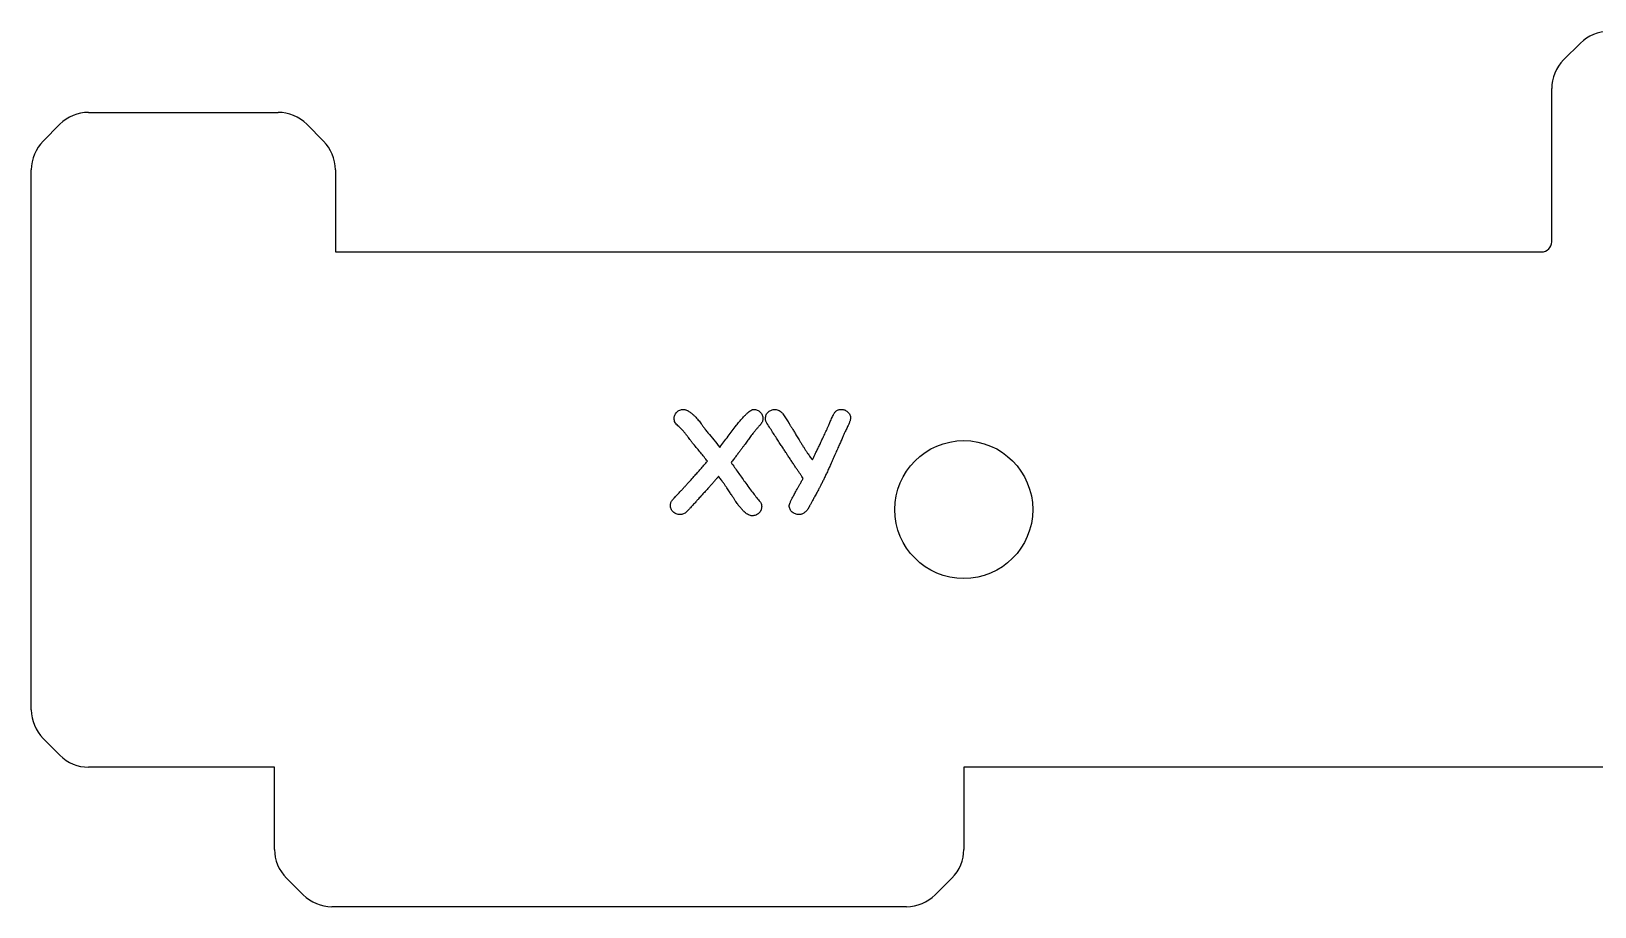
# Model space of a CAD drawing. Header units: millimetres. Extents: x -130 to 25, y -66 to 66.
# Drawn here: x -130 to -52.9, y 2.4 to 45.6 of the extents above; entities that cross this region are included whole.
import ezdxf

# ---------------------------------------------------------------- set-up
doc = ezdxf.new("R2010")
doc.units = ezdxf.units.MM

msp = doc.modelspace()

# ---------------------------------------------------------------- linework, layer by layer
at = {"color": 7, "linetype": 'Continuous', "lineweight": 25}
for p, q in [((-53.586, 45.019), (-54.414, 44.191)), ((-55, 35.225), (-55, 42.777)), ((-128.586, 41.019), (-129.414, 40.191)), ((-127.172, 41.605), (-117.828, 41.605)), ((-115.586, 40.191), (-116.414, 41.019)), ((-130, 12.153), (-130, 38.777)), ((-115, 38.777), (-115, 34.725)), ((-115, 34.725), (-55.5, 34.725)), ((-92.92, 26.745), (-92.668, 26.354)), ((-129.414, 10.739), (-128.586, 9.911)), ((-118, 9.325), (-127.172, 9.325)), ((-118, 5.273), (-118, 9.325)), ((-84, 9.325), (-84, 5.273)), ((-46.828, 9.325), (-84, 9.325)), ((-117.414, 3.859), (-116.586, 3.031)), ((-85.414, 3.031), (-84.586, 3.859)), ((-86.828, 2.445), (-115.172, 2.445))]:
    msp.add_line(p, q, dxfattribs=at)
msp.add_circle((-84, 22.025), 3.4, dxfattribs=at)
for centre, radius, start, end in [((-52.172, 43.605), 2, 90, 135), ((-53, 42.777), 2, 135, 180), ((-127.172, 39.605), 2, 90, 135), ((-117.828, 39.605), 2, 45, 90), ((-128, 38.777), 2, 135, 180), ((-117, 38.777), 2, 0, 45), ((-55.5, 35.225), 0.5, 270, 0), ((-128, 12.153), 2, 180, 225), ((-127.172, 11.325), 2, 225, 270), ((-116, 5.273), 2, 180, 225), ((-86, 5.273), 2, 315, 0), ((-115.172, 4.445), 2, 225, 270), ((-86.828, 4.445), 2, 270, 315)]:
    msp.add_arc(centre, radius, start, end, dxfattribs=at)
for points, knots in [([(-98.29, 26.512), (-98.288, 26.54), (-98.285, 26.597), (-98.26, 26.679), (-98.217, 26.756), (-98.16, 26.826), (-98.09, 26.887), (-98.01, 26.932), (-97.921, 26.959), (-97.859, 26.962), (-97.827, 26.963)], [0, 0, 0, 0, 0.119087, 0.235783, 0.356869, 0.485122, 0.614934, 0.739677, 0.866173, 1, 1, 1, 1]), ([(-97.698, 25.721), (-97.734, 25.767), (-97.802, 25.854), (-97.906, 25.974), (-98.005, 26.076), (-98.102, 26.157), (-98.187, 26.233), (-98.247, 26.32), (-98.284, 26.414), (-98.288, 26.479), (-98.29, 26.512)], [0, 0, 0, 0, 0.173105, 0.328613, 0.469584, 0.593955, 0.705265, 0.806074, 0.902981, 1, 1, 1, 1]), ([(-97.827, 26.963), (-97.812, 26.962), (-97.779, 26.961), (-97.73, 26.948), (-97.677, 26.928), (-97.62, 26.902), (-97.562, 26.865), (-97.497, 26.823), (-97.432, 26.771), (-97.387, 26.734), (-97.364, 26.714)], [0, 0, 0, 0, 0.08681, 0.181238, 0.285023, 0.402726, 0.53131, 0.674272, 0.831083, 1, 1, 1, 1]), ([(-97.364, 26.714), (-97.331, 26.684), (-97.267, 26.625), (-97.179, 26.533), (-97.098, 26.442), (-97.024, 26.344), (-96.946, 26.237), (-96.855, 26.115), (-96.748, 25.971), (-96.67, 25.87), (-96.628, 25.816)], [0, 0, 0, 0, 0.114889, 0.224466, 0.328993, 0.429425, 0.538471, 0.670549, 0.823837, 1, 1, 1, 1]), ([(-95.22, 26.178), (-95.17, 26.24), (-95.075, 26.356), (-94.935, 26.516), (-94.809, 26.651), (-94.696, 26.762), (-94.596, 26.85), (-94.508, 26.911), (-94.433, 26.953), (-94.384, 26.96), (-94.363, 26.963)], [0, 0, 0, 0, 0.202518, 0.38144, 0.538084, 0.6727, 0.784533, 0.874958, 0.945844, 1, 1, 1, 1]), ([(-94.027, 26.224), (-94.062, 26.184), (-94.13, 26.106), (-94.227, 25.99), (-94.318, 25.879), (-94.405, 25.774), (-94.483, 25.673), (-94.558, 25.578), (-94.625, 25.488), (-94.667, 25.429), (-94.688, 25.401)], [0, 0, 0, 0, 0.150837, 0.294053, 0.430254, 0.558744, 0.680391, 0.79363, 0.900645, 1, 1, 1, 1]), ([(-94.363, 26.963), (-94.333, 26.961), (-94.274, 26.958), (-94.189, 26.934), (-94.112, 26.889), (-94.042, 26.832), (-93.982, 26.764), (-93.938, 26.687), (-93.912, 26.603), (-93.909, 26.545), (-93.907, 26.516)], [0, 0, 0, 0, 0.1261803, 0.2484306, 0.371864, 0.5019057, 0.6316031, 0.7538458, 0.8751781, 1, 1, 1, 1]), ([(-93.907, 26.516), (-93.909, 26.49), (-93.912, 26.439), (-93.936, 26.364), (-93.974, 26.291), (-94.009, 26.247), (-94.027, 26.224)], [0, 0, 0, 0, 0.238206, 0.476412, 0.730007, 1, 1, 1, 1]), ([(-93.784, 26.523), (-93.782, 26.554), (-93.778, 26.614), (-93.75, 26.7), (-93.703, 26.778), (-93.659, 26.821), (-93.636, 26.843)], [0, 0, 0, 0, 0.25142, 0.4945, 0.740358, 1, 1, 1, 1]), ([(-93.717, 26.292), (-93.728, 26.31), (-93.748, 26.347), (-93.768, 26.405), (-93.782, 26.464), (-93.783, 26.503), (-93.784, 26.523)], [0, 0, 0, 0, 0.258379, 0.511246, 0.754166, 1, 1, 1, 1]), ([(-92.658, 24.659), (-92.69, 24.707), (-92.758, 24.808), (-92.864, 24.97), (-92.981, 25.148), (-93.106, 25.344), (-93.245, 25.556), (-93.393, 25.786), (-93.551, 26.034), (-93.661, 26.204), (-93.717, 26.292)], [0, 0, 0, 0, 0.0886516, 0.1877504, 0.2972976, 0.4170248, 0.5470558, 0.6879532, 0.8386171, 1, 1, 1, 1]), ([(-93.636, 26.843), (-93.613, 26.861), (-93.567, 26.898), (-93.488, 26.936), (-93.403, 26.959), (-93.344, 26.962), (-93.314, 26.963)], [0, 0, 0, 0, 0.25527, 0.499546, 0.746537, 1, 1, 1, 1]), ([(-93.314, 26.963), (-93.278, 26.961), (-93.206, 26.955), (-93.102, 26.912), (-93.005, 26.841), (-92.949, 26.778), (-92.92, 26.745)], [0, 0, 0, 0, 0.229575, 0.463707, 0.7159324, 1, 1, 1, 1]), ([(-92.668, 26.354), (-92.666, 26.351), (-92.662, 26.343), (-92.652, 26.328), (-92.639, 26.306), (-92.621, 26.277), (-92.6, 26.241), (-92.574, 26.199), (-92.544, 26.15), (-92.509, 26.094), (-92.472, 26.031), (-92.429, 25.962), (-92.384, 25.885), (-92.332, 25.802), (-92.277, 25.711), (-92.218, 25.615), (-92.156, 25.51), (-92.112, 25.439), (-92.089, 25.402)], [0, 0, 0, 0, 0.008913, 0.02452, 0.047831, 0.078119, 0.115385, 0.160077, 0.211746, 0.270844, 0.336468, 0.409519, 0.490287, 0.577742, 0.672913, 0.774322, 0.883448, 1, 1, 1, 1]), ([(-90.748, 25.989), (-90.739, 26.009), (-90.721, 26.052), (-90.691, 26.119), (-90.658, 26.193), (-90.622, 26.274), (-90.584, 26.363), (-90.542, 26.459), (-90.498, 26.563), (-90.467, 26.633), (-90.451, 26.67)], [0, 0, 0, 0, 0.087793, 0.187184, 0.296461, 0.415625, 0.545865, 0.687184, 0.83839, 1, 1, 1, 1]), ([(-90.451, 26.67), (-90.44, 26.693), (-90.42, 26.738), (-90.381, 26.798), (-90.338, 26.849), (-90.289, 26.891), (-90.234, 26.924), (-90.174, 26.947), (-90.108, 26.961), (-90.062, 26.962), (-90.039, 26.963)], [0, 0, 0, 0, 0.140493, 0.272174, 0.394903, 0.512598, 0.628603, 0.747255, 0.869412, 1, 1, 1, 1]), ([(-90.039, 26.963), (-90.011, 26.962), (-89.955, 26.958), (-89.874, 26.937), (-89.799, 26.898), (-89.755, 26.863), (-89.732, 26.846)], [0, 0, 0, 0, 0.251012, 0.497712, 0.743137, 1, 1, 1, 1]), ([(-89.586, 26.526), (-89.587, 26.516), (-89.589, 26.491), (-89.599, 26.45), (-89.613, 26.401), (-89.635, 26.343), (-89.66, 26.276), (-89.694, 26.201), (-89.731, 26.117), (-89.759, 26.058), (-89.774, 26.028)], [0, 0, 0, 0, 0.059695, 0.137076, 0.234573, 0.3497, 0.483182, 0.636469, 0.808227, 1, 1, 1, 1]), ([(-89.732, 26.846), (-89.71, 26.824), (-89.666, 26.782), (-89.62, 26.704), (-89.59, 26.618), (-89.588, 26.557), (-89.586, 26.526)], [0, 0, 0, 0, 0.256281, 0.498864, 0.743152, 1, 1, 1, 1]), ([(-97.331, 25.244), (-97.335, 25.248), (-97.347, 25.262), (-97.368, 25.29), (-97.399, 25.331), (-97.441, 25.383), (-97.491, 25.45), (-97.552, 25.528), (-97.621, 25.621), (-97.671, 25.686), (-97.698, 25.721)], [0, 0, 0, 0, 0.030782, 0.090093, 0.174703, 0.286575, 0.423749, 0.589451, 0.780462, 1, 1, 1, 1]), ([(-96.628, 25.816), (-96.528, 25.697), (-96.327, 25.459), (-96.135, 25.215), (-96.039, 25.093)], [0, 0, 0, 0, 0.5015924, 1, 1, 1, 1]), ([(-96.039, 25.093), (-95.902, 25.274), (-95.629, 25.636), (-95.356, 25.997), (-95.22, 26.178)], [0, 0, 0, 0, 0.500497, 1, 1, 1, 1]), ([(-91.471, 24.48), (-91.449, 24.524), (-91.402, 24.617), (-91.33, 24.767), (-91.249, 24.931), (-91.162, 25.111), (-91.068, 25.308), (-90.968, 25.521), (-90.86, 25.749), (-90.786, 25.907), (-90.748, 25.989)], [0, 0, 0, 0, 0.088902, 0.187602, 0.296609, 0.41696, 0.547118, 0.687334, 0.838377, 1, 1, 1, 1]), ([(-89.774, 26.028), (-89.79, 25.995), (-89.825, 25.921), (-89.882, 25.799), (-89.949, 25.651), (-90.026, 25.478), (-90.115, 25.281), (-90.213, 25.059), (-90.322, 24.812), (-90.398, 24.639), (-90.438, 24.548)], [0, 0, 0, 0, 0.06705, 0.150342, 0.250417, 0.367033, 0.50068, 0.650331, 0.816771, 1, 1, 1, 1]), ([(-96.646, 24.406), (-96.756, 24.547), (-96.979, 24.83), (-97.213, 25.105), (-97.331, 25.244)], [0, 0, 0, 0, 0.494636, 1, 1, 1, 1]), ([(-94.688, 25.401), (-94.71, 25.369), (-94.757, 25.301), (-94.832, 25.195), (-94.917, 25.079), (-95.01, 24.951), (-95.114, 24.814), (-95.227, 24.667), (-95.349, 24.509), (-95.434, 24.401), (-95.478, 24.345)], [0, 0, 0, 0, 0.0882357, 0.186836, 0.2962348, 0.4160104, 0.5460173, 0.6868518, 0.8385199, 1, 1, 1, 1]), ([(-92.089, 25.402), (-92.061, 25.354), (-92.005, 25.262), (-91.921, 25.127), (-91.84, 25.001), (-91.762, 24.882), (-91.686, 24.77), (-91.613, 24.666), (-91.541, 24.57), (-91.494, 24.509), (-91.471, 24.48)], [0, 0, 0, 0, 0.149197, 0.292306, 0.427416, 0.555283, 0.677134, 0.791792, 0.899103, 1, 1, 1, 1]), ([(-97.779, 23.138), (-97.742, 23.178), (-97.665, 23.262), (-97.547, 23.394), (-97.418, 23.536), (-97.281, 23.69), (-97.134, 23.853), (-96.979, 24.028), (-96.816, 24.214), (-96.703, 24.341), (-96.646, 24.406)], [0, 0, 0, 0, 0.095932, 0.200714, 0.313125, 0.434009, 0.563321, 0.700686, 0.846529, 1, 1, 1, 1]), ([(-95.478, 24.345), (-95.365, 24.185), (-95.141, 23.866), (-94.916, 23.547), (-94.803, 23.387)], [0, 0, 0, 0, 0.499426, 1, 1, 1, 1]), ([(-91.921, 23.56), (-91.943, 23.593), (-91.991, 23.661), (-92.066, 23.769), (-92.148, 23.888), (-92.237, 24.019), (-92.332, 24.163), (-92.435, 24.318), (-92.544, 24.484), (-92.62, 24.6), (-92.658, 24.659)], [0, 0, 0, 0, 0.08896, 0.188428, 0.297992, 0.417655, 0.548029, 0.687903, 0.838896, 1, 1, 1, 1]), ([(-90.438, 24.548), (-90.472, 24.471), (-90.537, 24.32), (-90.636, 24.102), (-90.729, 23.896), (-90.82, 23.703), (-90.905, 23.523), (-90.989, 23.356), (-91.066, 23.201), (-91.119, 23.103), (-91.144, 23.056)], [0, 0, 0, 0, 0.153025, 0.298397, 0.435114, 0.564203, 0.685179, 0.798034, 0.902791, 1, 1, 1, 1]), ([(-98.363, 22.51), (-98.346, 22.528), (-98.309, 22.567), (-98.252, 22.63), (-98.188, 22.699), (-98.117, 22.774), (-98.041, 22.856), (-97.959, 22.943), (-97.872, 23.039), (-97.811, 23.104), (-97.779, 23.138)], [0, 0, 0, 0, 0.08828, 0.187739, 0.29673, 0.416845, 0.547317, 0.687324, 0.838513, 1, 1, 1, 1]), ([(-96.094, 23.668), (-96.128, 23.629), (-96.197, 23.55), (-96.304, 23.427), (-96.418, 23.298), (-96.538, 23.162), (-96.666, 23.02), (-96.8, 22.871), (-96.941, 22.716), (-97.037, 22.611), (-97.085, 22.557)], [0, 0, 0, 0, 0.10332, 0.212614, 0.328309, 0.450406, 0.578424, 0.712848, 0.853678, 1, 1, 1, 1]), ([(-95.694, 23.102), (-95.706, 23.119), (-95.731, 23.154), (-95.77, 23.21), (-95.814, 23.272), (-95.862, 23.34), (-95.914, 23.414), (-95.97, 23.493), (-96.03, 23.579), (-96.072, 23.637), (-96.094, 23.668)], [0, 0, 0, 0, 0.088877, 0.187793, 0.296747, 0.417681, 0.547517, 0.68739, 0.839244, 1, 1, 1, 1]), ([(-94.803, 23.387), (-94.739, 23.298), (-94.615, 23.126), (-94.431, 22.882), (-94.258, 22.662), (-94.143, 22.527), (-94.088, 22.462)], [0, 0, 0, 0, 0.282154, 0.543498, 0.782339, 1, 1, 1, 1]), ([(-92.611, 22.218), (-92.61, 22.226), (-92.609, 22.245), (-92.6, 22.277), (-92.587, 22.317), (-92.566, 22.365), (-92.543, 22.421), (-92.513, 22.485), (-92.478, 22.557), (-92.437, 22.637), (-92.391, 22.724), (-92.34, 22.82), (-92.284, 22.924), (-92.221, 23.036), (-92.154, 23.156), (-92.081, 23.284), (-92.003, 23.42), (-91.949, 23.513), (-91.921, 23.56)], [0, 0, 0, 0, 0.0160419, 0.0376753, 0.0658811, 0.0995996, 0.1398381, 0.1868718, 0.2393005, 0.298565, 0.3641125, 0.436218, 0.5137591, 0.5984749, 0.68975, 0.7864745, 0.8900741, 1, 1, 1, 1]), ([(-98.475, 22.224), (-98.474, 22.249), (-98.472, 22.3), (-98.449, 22.375), (-98.414, 22.446), (-98.381, 22.489), (-98.363, 22.51)], [0, 0, 0, 0, 0.24356, 0.486539, 0.736501, 1, 1, 1, 1]), ([(-97.085, 22.557), (-97.102, 22.538), (-97.138, 22.496), (-97.195, 22.432), (-97.259, 22.361), (-97.33, 22.284), (-97.405, 22.2), (-97.489, 22.11), (-97.578, 22.014), (-97.641, 21.948), (-97.673, 21.914)], [0, 0, 0, 0, 0.089462, 0.188298, 0.297249, 0.417148, 0.547249, 0.687482, 0.838668, 1, 1, 1, 1]), ([(-95.275, 22.462), (-95.287, 22.481), (-95.313, 22.521), (-95.354, 22.585), (-95.399, 22.655), (-95.449, 22.732), (-95.504, 22.815), (-95.563, 22.905), (-95.627, 23.001), (-95.671, 23.068), (-95.694, 23.102)], [0, 0, 0, 0, 0.088467, 0.187085, 0.296532, 0.416813, 0.546875, 0.68708, 0.838122, 1, 1, 1, 1]), ([(-94.444, 21.716), (-94.472, 21.719), (-94.533, 21.724), (-94.625, 21.763), (-94.721, 21.822), (-94.822, 21.906), (-94.928, 22.011), (-95.04, 22.141), (-95.157, 22.292), (-95.234, 22.403), (-95.275, 22.462)], [0, 0, 0, 0, 0.074513, 0.15818, 0.256455, 0.368615, 0.499134, 0.647197, 0.81401, 1, 1, 1, 1]), ([(-94.088, 22.462), (-94.07, 22.439), (-94.034, 22.395), (-93.998, 22.321), (-93.974, 22.245), (-93.971, 22.194), (-93.969, 22.168)], [0, 0, 0, 0, 0.270534, 0.521032, 0.760461, 1, 1, 1, 1]), ([(-91.144, 23.056), (-91.165, 23.018), (-91.205, 22.945), (-91.261, 22.837), (-91.315, 22.737), (-91.367, 22.644), (-91.413, 22.557), (-91.456, 22.478), (-91.495, 22.405), (-91.531, 22.34), (-91.562, 22.281), (-91.592, 22.23), (-91.615, 22.184), (-91.637, 22.147), (-91.654, 22.116), (-91.668, 22.092), (-91.677, 22.074), (-91.683, 22.065), (-91.685, 22.062)], [0, 0, 0, 0, 0.114361, 0.221453, 0.322082, 0.416249, 0.502395, 0.582829, 0.655242, 0.721194, 0.780278, 0.832162, 0.877514, 0.915661, 0.94694, 0.97135, 0.988892, 1, 1, 1, 1]), ([(-98.004, 21.778), (-98.034, 21.78), (-98.095, 21.783), (-98.183, 21.808), (-98.263, 21.851), (-98.336, 21.907), (-98.398, 21.975), (-98.442, 22.053), (-98.471, 22.136), (-98.474, 22.194), (-98.475, 22.224)], [0, 0, 0, 0, 0.128108, 0.252215, 0.377708, 0.506874, 0.636201, 0.757093, 0.877237, 1, 1, 1, 1]), ([(-97.673, 21.914), (-97.697, 21.893), (-97.744, 21.852), (-97.826, 21.809), (-97.913, 21.783), (-97.973, 21.78), (-98.004, 21.778)], [0, 0, 0, 0, 0.2601883, 0.5074353, 0.7514675, 1, 1, 1, 1]), ([(-93.969, 22.168), (-93.971, 22.138), (-93.974, 22.079), (-94.001, 21.995), (-94.047, 21.918), (-94.108, 21.849), (-94.18, 21.79), (-94.262, 21.747), (-94.351, 21.721), (-94.412, 21.718), (-94.444, 21.716)], [0, 0, 0, 0, 0.1229, 0.241474, 0.363014, 0.492087, 0.621652, 0.745932, 0.870482, 1, 1, 1, 1]), ([(-92.459, 21.896), (-92.482, 21.918), (-92.527, 21.961), (-92.575, 22.04), (-92.606, 22.126), (-92.609, 22.187), (-92.611, 22.218)], [0, 0, 0, 0, 0.261617, 0.505495, 0.7494, 1, 1, 1, 1]), ([(-92.137, 21.778), (-92.166, 21.78), (-92.225, 21.782), (-92.309, 21.806), (-92.389, 21.842), (-92.435, 21.878), (-92.459, 21.896)], [0, 0, 0, 0, 0.254626, 0.500086, 0.746781, 1, 1, 1, 1]), ([(-91.685, 22.062), (-91.702, 22.039), (-91.733, 21.996), (-91.784, 21.937), (-91.839, 21.889), (-91.894, 21.849), (-91.952, 21.817), (-92.012, 21.794), (-92.074, 21.781), (-92.116, 21.779), (-92.137, 21.778)], [0, 0, 0, 0, 0.150024, 0.289032, 0.419387, 0.541305, 0.660206, 0.773404, 0.886802, 1, 1, 1, 1])]:
    msp.add_open_spline(points, degree=3, knots=knots, dxfattribs=at)

doc.saveas('drawing.dxf')
